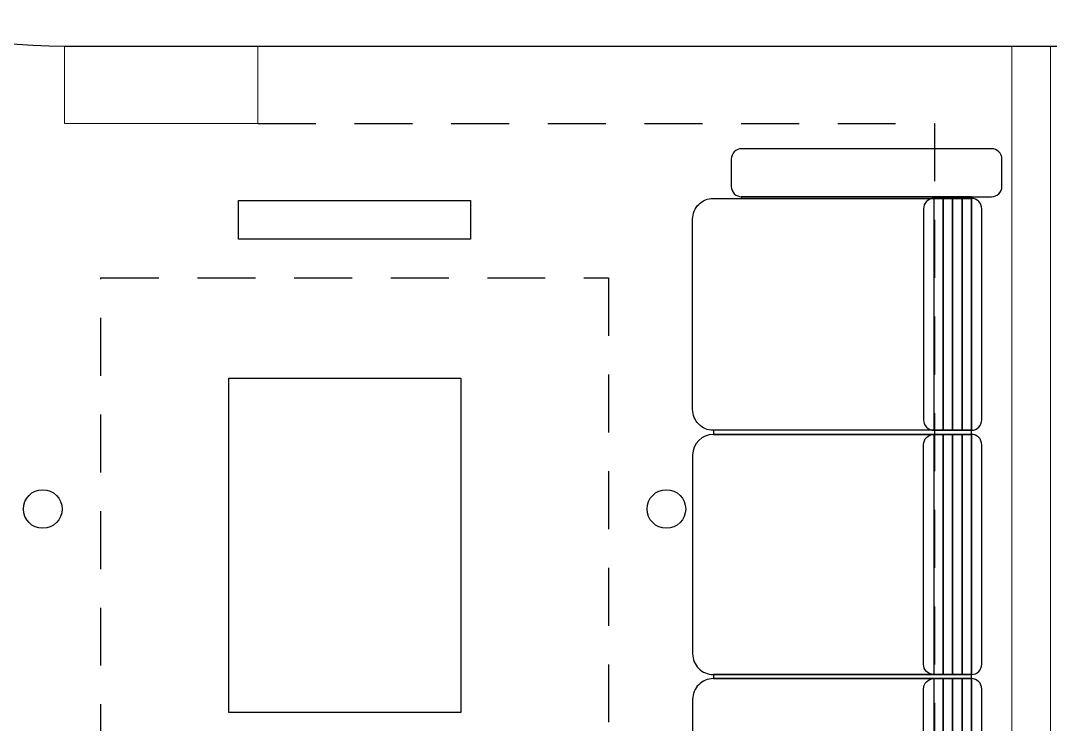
# Model space of a CAD drawing. Header units: metres. Extents: x -22 to 564, y 0 to 143.
# Drawn here: x 239.54 to 242.204, y 41.623 to 43.444 of the extents above; entities that cross this region are included whole.
import ezdxf

# ---------------------------------------------------------------- set-up
doc = ezdxf.new("R2010")
doc.units = ezdxf.units.M
doc.linetypes.add('XREF 2N NEURO-ONCOLOGIA$0$HIDDE150', pattern=[0.24, 0.15, -0.09])
for name, color, linetype in [('XREF 2N NEURO-ONCOLOGIA$0$LAMPARAS 1', 112, 'Continuous'), ('XREF 2N NEURO-ONCOLOGIA$0$MOBILIARIO', 161, 'Continuous'), ('XREF 2N NEURO-ONCOLOGIA$0$MUROS', 3, 'Continuous'), ('XREF 2N NEURO-ONCOLOGIA$0$PLAFONES', 20, 'XREF 2N NEURO-ONCOLOGIA$0$HIDDE150'), ('XREF 2N NEURO-ONCOLOGIA$0$PROYECCIÓN', 252, 'XREF 2N NEURO-ONCOLOGIA$0$HIDDE150')]:
    doc.layers.add(name, color=color, linetype=linetype)
doc.layers.add('XREF 2N NEURO-ONCOLOGIA$0$MUROS DE TABLAROCA', color=150, linetype='Continuous', lineweight=13)

# ---------------------------------------------------------------- blocks, each defined once
blk = doc.blocks.new('XREF 2N NEURO-ONCOLOGIA$0$XR-00$0$18360329')
at = {"layer": 'XREF 2N NEURO-ONCOLOGIA$0$MOBILIARIO'}
for points in [[(-0.9256, -0.6211), (-0.9256, 0.0254, 0.414214), (-0.9524, 0.0521), (-1.0232, 0.0521, 0.414214), (-1.05, 0.0254), (-1.05, -0.6211, 0.414214), (-1.0232, -0.6479), (-0.9524, -0.6479, 0.414214)], [(0.9256, -0.6211), (0.9256, 0.0254, -0.414214), (0.9524, 0.0521), (1.0232, 0.0521, -0.414214), (1.05, 0.0254), (1.05, -0.6211, -0.414214), (1.0232, -0.6479), (0.9524, -0.6479, -0.414214)], [(0.2839, 0), (-0.2839, 0, 0.414214), (-0.3107, -0.0268), (0.3107, -0.0268, 0.414214)], [(0.8946, 0), (0.3482, 0, 0.414214), (0.3214, -0.0268), (0.9214, -0.0268, 0.414214)], [(-0.3482, 0), (-0.8946, 0, 0.414214), (-0.9214, -0.0268), (-0.3214, -0.0268, 0.414214)], [(0.3107, -0.1238, -0.414214), (0.2839, -0.1506), (0, -0.1506), (-0.2839, -0.1506, -0.414212), (-0.3107, -0.1238), (-0.3107, -0.6943, 0.414212), (-0.2571, -0.7479), (0, -0.7479), (0.2571, -0.7479, 0.414214), (0.3107, -0.6943)], [(0.9214, -0.1238, -0.414214), (0.8946, -0.1506), (0.3482, -0.1506, -0.414214), (0.3214, -0.1238), (0.3214, -0.6943, 0.414214), (0.375, -0.7479), (0.8679, -0.7479, 0.414214), (0.9214, -0.6943), (0.9214, -0.6211), (0.9214, -0.1238)]]:
    blk.add_lwpolyline(points, format="xyb", close=True, dxfattribs=at)
for points in [[(-0.9256, -0.6211), (-0.9214, -0.6211), (-0.9214, -0.0268), (-0.9256, -0.0268)], [(-0.3214, -0.0268), (-0.9214, -0.0268), (-0.9214, -0.051), (-0.3214, -0.051)], [(-0.3214, -0.051), (-0.9214, -0.051), (-0.9214, -0.0753), (-0.3214, -0.0753)], [(-0.3214, -0.6943), (-0.3107, -0.6943), (-0.3107, -0.0268), (-0.3214, -0.0268)], [(0.3107, -0.0268), (-0.3107, -0.0268), (-0.3107, -0.051), (0.3107, -0.051)], [(0.3107, -0.051), (-0.3107, -0.051), (-0.3107, -0.0753), (0.3107, -0.0753)], [(0.3107, -0.6943), (0.3214, -0.6943), (0.3214, -0.0268), (0.3107, -0.0268)], [(0.9214, -0.0268), (0.3214, -0.0268), (0.3214, -0.051), (0.9214, -0.051)], [(0.9214, -0.051), (0.3214, -0.051), (0.3214, -0.0753), (0.9214, -0.0753)], [(0.9256, -0.6211), (0.9214, -0.6211), (0.9214, -0.0268), (0.9256, -0.0268)], [(-0.3214, -0.0753), (-0.9214, -0.0753), (-0.9214, -0.0995), (-0.3214, -0.0995)], [(0.3107, -0.0753), (-0.3107, -0.0753), (-0.3107, -0.0995), (0.3107, -0.0995)], [(0.9214, -0.0753), (0.3214, -0.0753), (0.3214, -0.0995), (0.9214, -0.0995)], [(-0.3214, -0.0995), (-0.9214, -0.0995), (-0.9214, -0.1238), (-0.3214, -0.1238)], [(0.3107, -0.0995), (-0.3107, -0.0995), (-0.3107, -0.1238), (0.3107, -0.1238)], [(0.9214, -0.0995), (0.3214, -0.0995), (0.3214, -0.1238), (0.9214, -0.1238)]]:
    blk.add_lwpolyline(points, close=True, dxfattribs=at)
for points in [[(-0.9214, -0.1238, 0.414214), (-0.8946, -0.1506), (-0.3482, -0.1506, 0.414214), (-0.3214, -0.1238), (-0.3214, -0.6943, -0.414216), (-0.375, -0.7479), (-0.8679, -0.7479, -0.414214), (-0.9214, -0.6943), (-0.9214, -0.1238)], [(-0.3107, -0.1238), (0.3107, -0.1238, -0.198912), (0.3029, -0.1427, -0.198912), (0.2839, -0.1506), (-0.2839, -0.1506, -0.414212), (-0.3107, -0.1238, -0.198912)]]:
    blk.add_lwpolyline(points, format="xyb", dxfattribs=at)
blk = doc.blocks.new('XREF 2N NEURO-ONCOLOGIA')
at = {"layer": 'XREF 2N NEURO-ONCOLOGIA$0$LAMPARAS 1'}
blk.add_lwpolyline([(9.4273, 6.9376), (9.5273, 6.9376), (9.5273, 6.3376), (9.4273, 6.3376)], close=True, dxfattribs=at)
for centre in [(8.7293, 7.4442), (8.7293, 5.8311)]:
    blk.add_circle(centre, 0.05, dxfattribs=at)
at = {"layer": 'XREF 2N NEURO-ONCOLOGIA$0$MOBILIARIO'}
blk.add_lwpolyline([(9.0682, 6.9631), (9.0682, 6.3631), (8.2026, 6.3631), (8.2026, 6.9631)], close=True, dxfattribs=at)
at = {"layer": 'XREF 2N NEURO-ONCOLOGIA$0$MUROS'}
blk.add_line((9.9273, 7.3879), (9.9273, -1.3124), dxfattribs=at)
blk.add_arc((11.5273, 7.3876), 1.6, 90.0001, 180, dxfattribs=at)
at = {"layer": 'XREF 2N NEURO-ONCOLOGIA$0$MUROS DE TABLAROCA'}
for p, q in [((9.7273, 6.8879), (9.7273, 7.3879)), ((9.9273, 7.3879), (9.7273, 7.3879)), ((9.9273, 6.8879), (9.7273, 6.8879)), ((7.9239, 4.9376), (9.9273, 4.9376)), ((7.9239, 4.8376), (9.9273, 4.8376))]:
    blk.add_line(p, q, dxfattribs=at)
at = {"layer": 'XREF 2N NEURO-ONCOLOGIA$0$PLAFONES'}
blk.add_lwpolyline([(7.3239, 7.2942), (9.3273, 7.2942), (9.3273, 5.9811), (7.3239, 5.9811)], close=True, dxfattribs=at)
at = {"layer": 'XREF 2N NEURO-ONCOLOGIA$0$PROYECCIÓN'}
for p, q in [((9.7273, 6.8879), (9.7273, 5.1376, 0)), ((9.7273, 5.1376, 0), (7.4239, 5.1376, 0))]:
    blk.add_line(p, q, dxfattribs=at)
at = {"layer": 'XREF 2N NEURO-ONCOLOGIA$0$MOBILIARIO', "xscale": 1.000021560058902, "yscale": 1.000021560058902, "zscale": 1.000021560058902, "rotation": 179.9999999999681}
blk.add_blockref('XREF 2N NEURO-ONCOLOGIA$0$XR-00$0$18360329', (8.6117, 5.0152), dxfattribs=at)

msp = doc.modelspace()

# ---------------------------------------------------------------- block references
at = {"rotation": 90}
msp.add_blockref('XREF 2N NEURO-ONCOLOGIA', (247.0412, 33.4511), dxfattribs=at)

doc.saveas('drawing.dxf')
